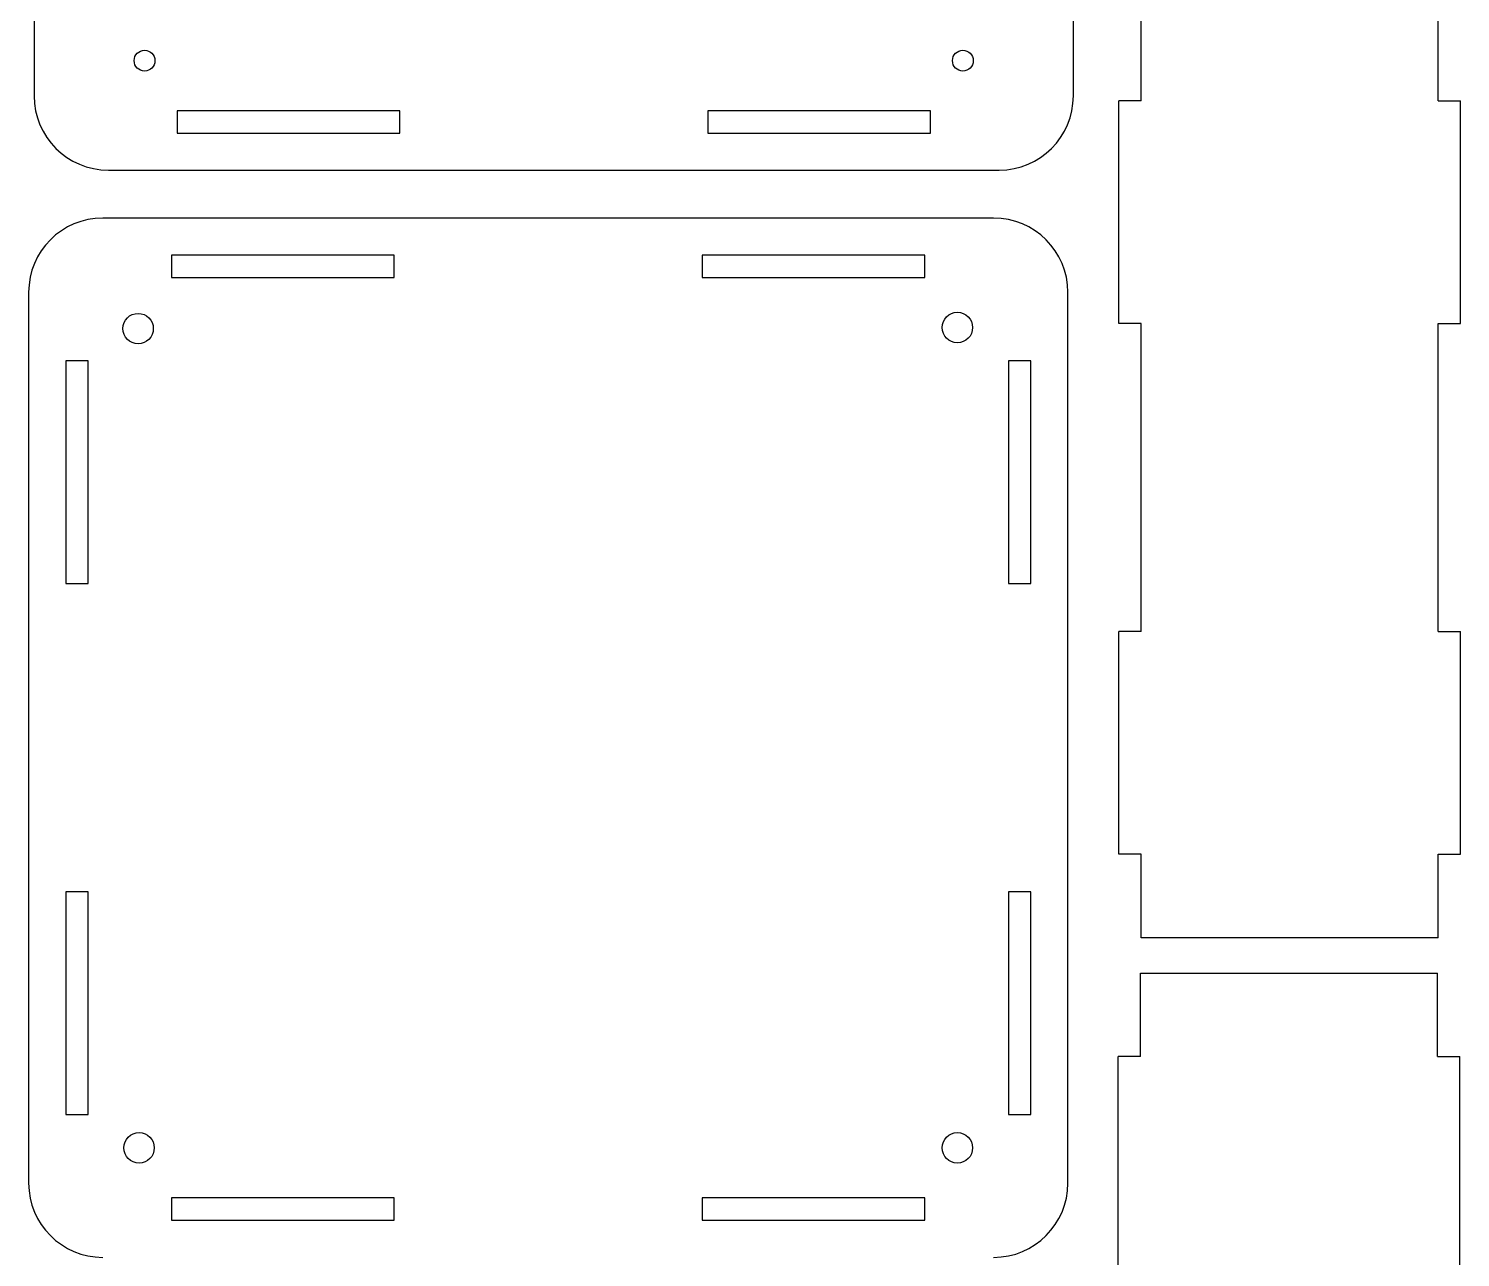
# Model space of a CAD drawing. Header units: millimetres. Extents: x 3 to 788, y -577 to 0.
# Drawn here: x 3.2 to 196.1, y -434 to -268.5 of the extents above; entities that cross this region are included whole.
import ezdxf

# ---------------------------------------------------------------- set-up
doc = ezdxf.new("R2010")
doc.units = ezdxf.units.MM
doc.layers.get('0').update_dxf_attribs({"lineweight": 25})

msp = doc.modelspace()

# ---------------------------------------------------------------- linework, layer by layer
at = {"color": 7, "linetype": 'Continuous', "lineweight": 25}
for p, q in [((3.93, -157.54), (3.93, -277.54)), ((143.93, -277.54), (143.93, -157.54)), ((153.07, -278.18), (153.07, -266.93)), ((193.07, -278.18), (193.07, -266.93)), ((53.18, -279.54), (23.18, -279.54)), ((23.18, -279.54), (23.18, -282.54)), ((53.18, -282.54), (53.18, -279.54)), ((94.68, -279.54), (94.68, -282.54)), ((124.68, -279.54), (94.68, -279.54)), ((124.68, -282.54), (124.68, -279.54)), ((150.07, -308.18), (150.07, -278.18)), ((153.07, -278.18), (150.07, -278.18)), ((193.07, -278.18), (196.07, -278.18)), ((196.07, -308.18), (196.07, -278.18)), ((23.18, -282.54), (53.18, -282.54)), ((94.68, -282.54), (124.68, -282.54)), ((13.93, -287.54), (133.93, -287.54)), ((133.19, -293.99), (13.19, -293.99)), ((52.44, -298.99), (22.44, -298.99)), ((22.44, -298.99), (22.44, -301.99)), ((52.44, -301.99), (52.44, -298.99)), ((123.94, -298.99), (93.94, -298.99)), ((93.94, -298.99), (93.94, -301.99)), ((123.94, -301.99), (123.94, -298.99)), ((22.44, -301.99), (52.44, -301.99)), ((93.94, -301.99), (123.94, -301.99)), ((3.19, -303.99), (3.19, -423.99)), ((143.19, -423.99), (143.19, -303.99)), ((153.07, -308.18), (150.07, -308.18)), ((153.07, -349.68), (153.07, -308.18)), ((193.07, -308.18), (196.07, -308.18)), ((193.07, -349.68), (193.07, -308.18)), ((11.19, -313.24), (8.19, -313.24)), ((8.19, -313.24), (8.19, -343.24)), ((11.19, -343.24), (11.19, -313.24)), ((138.19, -313.24), (135.19, -313.24)), ((135.19, -313.24), (135.19, -343.24)), ((138.19, -343.24), (138.19, -313.24)), ((8.19, -343.24), (11.19, -343.24)), ((135.19, -343.24), (138.19, -343.24)), ((150.07, -379.68), (150.07, -349.68)), ((153.07, -349.68), (150.07, -349.68)), ((193.07, -349.68), (196.07, -349.68)), ((196.07, -379.68), (196.07, -349.68)), ((153.07, -379.68), (150.07, -379.68)), ((153.07, -390.93), (153.07, -379.68)), ((193.07, -379.68), (196.07, -379.68)), ((193.07, -390.93), (193.07, -379.68)), ((11.19, -384.74), (8.19, -384.74)), ((8.19, -384.74), (8.19, -414.74)), ((11.19, -414.74), (11.19, -384.74)), ((138.19, -384.74), (135.19, -384.74)), ((135.19, -384.74), (135.19, -414.74)), ((138.19, -414.74), (138.19, -384.74)), ((193.07, -390.93), (153.07, -390.93)), ((152.98, -395.69), (192.98, -395.69)), ((152.98, -406.94), (152.98, -395.69)), ((192.98, -406.94), (192.98, -395.69)), ((149.98, -436.94), (149.98, -406.94)), ((152.98, -406.94), (149.98, -406.94)), ((192.98, -406.94), (195.98, -406.94)), ((195.98, -436.94), (195.98, -406.94)), ((8.19, -414.74), (11.19, -414.74)), ((135.19, -414.74), (138.19, -414.74)), ((52.44, -425.99), (22.44, -425.99)), ((22.44, -425.99), (22.44, -428.99)), ((52.44, -428.99), (52.44, -425.99)), ((93.94, -425.99), (93.94, -428.99)), ((123.94, -425.99), (93.94, -425.99)), ((123.94, -428.99), (123.94, -425.99)), ((22.44, -428.99), (52.44, -428.99)), ((93.94, -428.99), (123.94, -428.99))]:
    msp.add_line(p, q, dxfattribs=at)
for centre, radius in [((18.81, -272.79), 1.4), ((129.05, -272.79), 1.4), ((17.94, -308.88), 2.05), ((128.31, -308.74), 2.05), ((18.07, -419.24), 2.05), ((128.31, -419.24), 2.05)]:
    msp.add_circle(centre, radius, dxfattribs=at)
for centre, start, end in [((13.93, -277.54), 180, 270), ((133.93, -277.54), 270, 0), ((13.19, -303.99), 90, 180), ((133.19, -303.99), 0, 90), ((13.19, -423.99), 180, 270), ((133.19, -423.99), 270, 0)]:
    msp.add_arc(centre, 10, start, end, dxfattribs=at)

doc.saveas('drawing.dxf')
